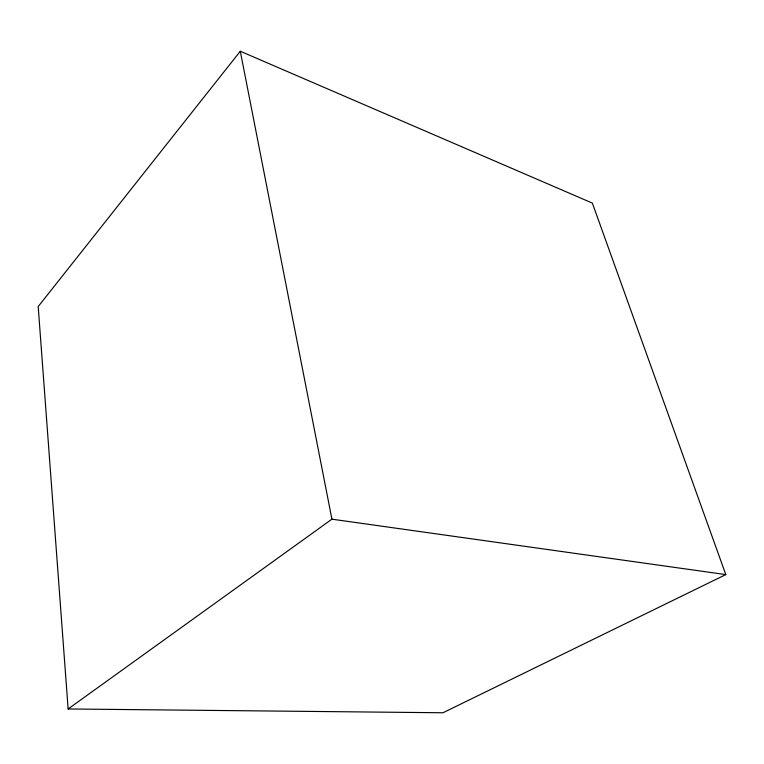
<?xml version="1.0" encoding="UTF-8"?>
<svg xmlns="http://www.w3.org/2000/svg" width="764" height="764" viewBox="0 0 764 764"><rect width="100%" height="100%" fill="white"/><g stroke="black" fill="none" stroke-linecap="round" stroke-linejoin="round"><path stroke-width="1.15" d="M240.297 51.236L38.2 306.565L68.139 708.963L442.967 712.764L725.8 574.595L592.348 203.1L240.297 51.236L331.929 519.176L68.139 708.963M331.929 519.176L725.8 574.595"/></g></svg>
